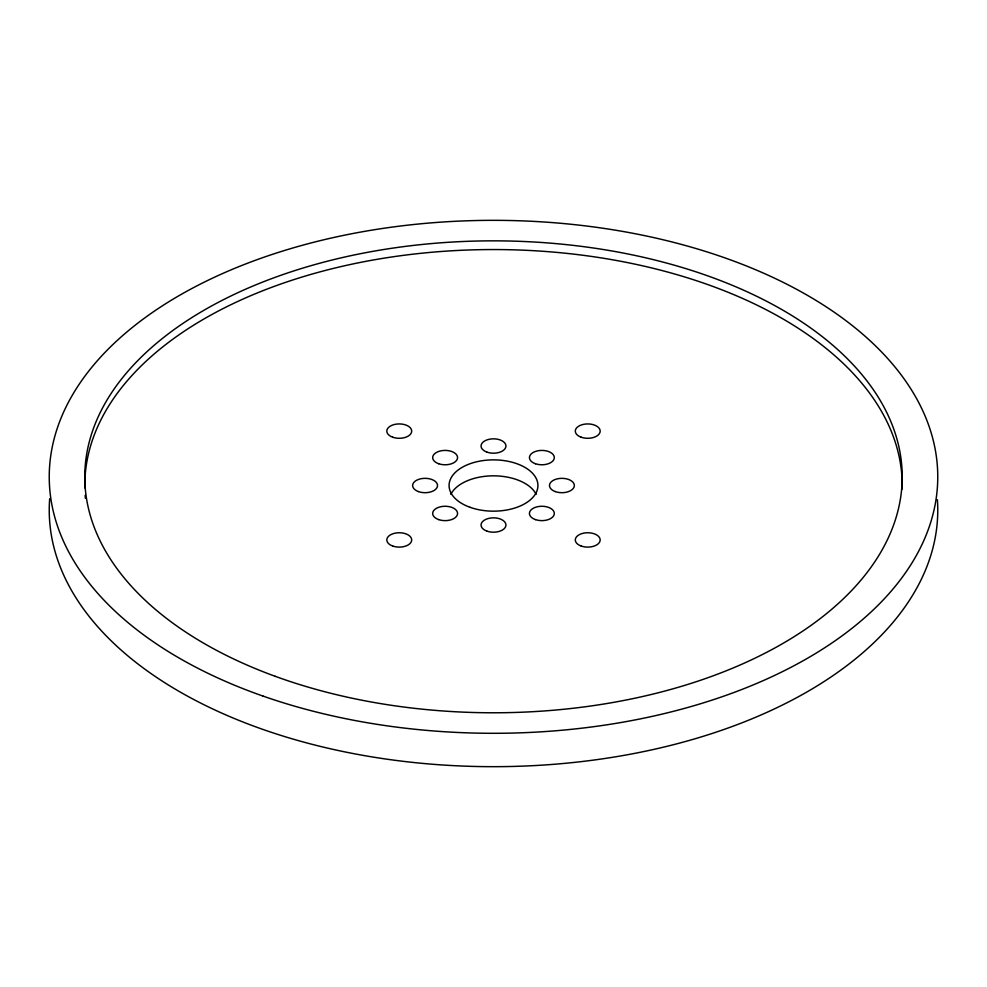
<?xml version="1.0" encoding="UTF-8"?>
<svg xmlns="http://www.w3.org/2000/svg" width="987" height="987" viewBox="0 0 987 987"><rect width="100%" height="100%" fill="white"/><g stroke="black" fill="none" stroke-linecap="round" stroke-linejoin="round"><path stroke-width="1.48" d="M85.388 498.299A408.717 235.967 0 0 1 85.141 495.338M84.808 487.923A408.717 235.967 0 0 1 494.462 249.551A408.717 235.967 0 0 1 902.167 489.046M450.837 494.327A44.427 25.65 0 0 1 493.5 475.833A44.427 25.65 0 0 1 536.163 494.327M937.391 499.706A444.261 256.484 0 0 1 492.624 766.677A444.261 256.484 0 0 1 49.683 498.694M470.096 507.318A44.427 25.65 0 0 0 537.903 486.32A44.427 25.65 0 0 0 472.502 462.915A44.427 25.65 0 0 0 470.096 507.318M535.46 463.742A12.436 7.18 0 0 0 554.312 457.721A12.436 7.18 0 0 0 535.867 451.306A12.436 7.18 0 0 0 535.46 463.742M555.163 491.551A12.436 7.18 0 0 0 574.335 485.875A12.436 7.18 0 0 0 556.249 479.127A12.436 7.18 0 0 0 555.163 491.551M535.46 519.606A12.436 7.18 0 0 0 554.312 513.585A12.436 7.18 0 0 0 535.867 507.158A12.436 7.18 0 0 0 535.46 519.606M486.751 531.055A12.436 7.18 0 0 0 505.924 525.38A12.436 7.18 0 0 0 487.825 518.631A12.436 7.18 0 0 0 486.751 531.055M438.697 519.606A12.436 7.18 0 0 0 457.561 513.585A12.436 7.18 0 0 0 439.104 507.158A12.436 7.18 0 0 0 438.697 519.606M418.328 491.551A12.436 7.18 0 0 0 437.512 485.875A12.436 7.18 0 0 0 419.413 479.127A12.436 7.18 0 0 0 418.328 491.551M438.697 463.742A12.436 7.18 0 0 0 457.561 457.721A12.436 7.18 0 0 0 439.104 451.306A12.436 7.18 0 0 0 438.697 463.742M486.751 452.046A12.436 7.18 0 0 0 505.924 446.383A12.436 7.18 0 0 0 487.825 439.622A12.436 7.18 0 0 0 486.751 452.046M581.183 546.033A12.436 7.18 0 0 0 600.17 540.16A12.436 7.18 0 0 0 581.861 533.597A12.436 7.18 0 0 0 581.183 546.033M581.183 437.216A12.436 7.18 0 0 0 600.17 431.331A12.436 7.18 0 0 0 581.861 424.78A12.436 7.18 0 0 0 581.183 437.216M392.703 437.216A12.436 7.18 0 0 0 411.69 431.331A12.436 7.18 0 0 0 393.381 424.78A12.436 7.18 0 0 0 392.703 437.216M392.703 546.033A12.436 7.18 0 0 0 411.69 540.16A12.436 7.18 0 0 0 393.381 533.597A12.436 7.18 0 0 0 392.703 546.033M262.974 696.069A444.261 256.484 0 0 0 937.65 482.446A444.261 256.484 0 0 0 279.876 251.932A444.261 256.484 0 0 0 262.974 696.069M275.126 676.28A408.717 235.967 0 0 0 901.884 486.27A408.717 235.967 0 0 0 303.478 267.896A408.717 235.967 0 0 0 275.126 676.28"/></g></svg>
